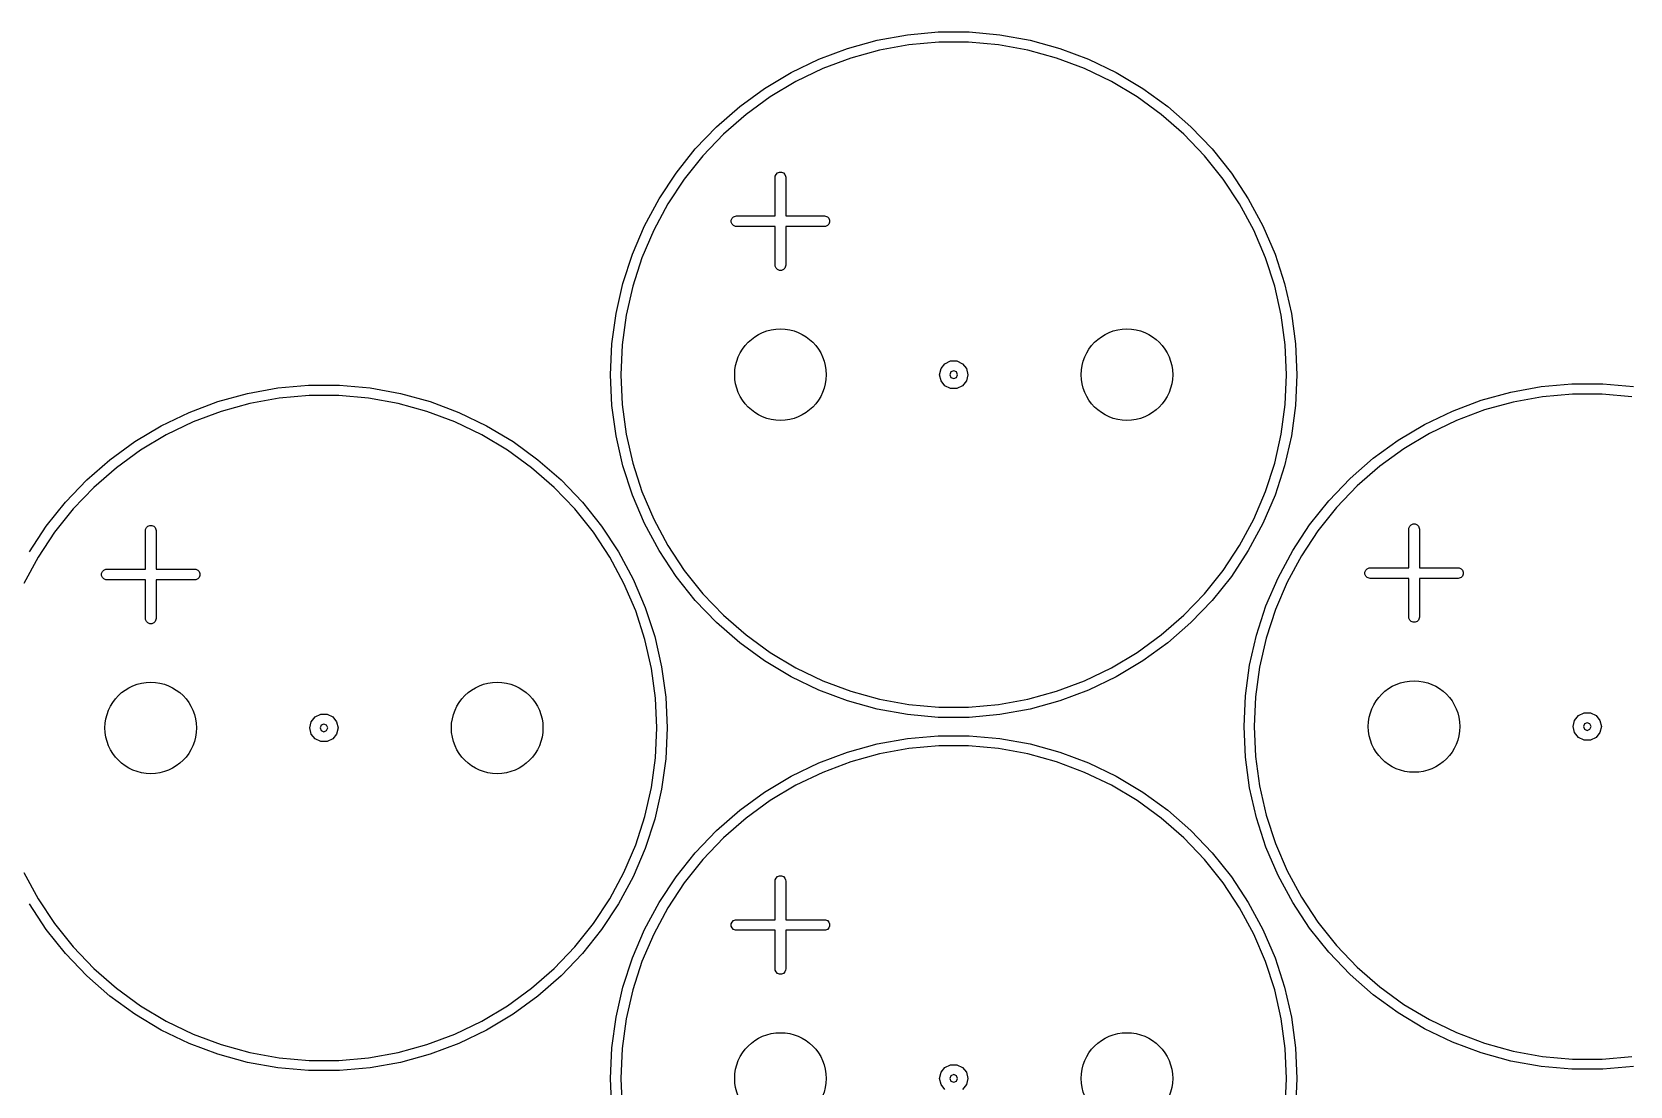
# Model space of a CAD drawing. Extents: x 0.11 to 3.93, y 0.1 to 4.17.
# Drawn here: x 2.125 to 3.033, y 3.572 to 4.171 of the extents above; entities that cross this region are included whole.
import ezdxf

# ---------------------------------------------------------------- set-up
doc = ezdxf.new("R2010")
doc.units = 0
doc.header["$MEASUREMENT"] = 0
doc.layers.add('BLACK', color=7, linetype='CONTINUOUS')

msp = doc.modelspace()

# ---------------------------------------------------------------- linework, layer by layer
at = {"layer": 'BLACK', "linetype": 'CONTINUOUS'}
for p, q in [((2.60574, 4.16649), (2.62296, 4.16961)), ((2.62296, 4.16961), (2.64039, 4.17118)), ((2.64039, 4.17118), (2.65788, 4.17118)), ((2.65788, 4.17118), (2.67531, 4.16961)), ((2.67531, 4.16961), (2.69253, 4.16649)), ((2.57249, 4.15569), (2.58888, 4.16183)), ((2.58888, 4.16183), (2.60574, 4.16649)), ((2.60703, 4.16083), (2.59067, 4.15631)), ((2.62374, 4.16386), (2.60703, 4.16083)), ((2.64065, 4.16538), (2.62374, 4.16386)), ((2.65762, 4.16538), (2.64065, 4.16538)), ((2.67453, 4.16386), (2.65762, 4.16538)), ((2.69123, 4.16083), (2.67453, 4.16386)), ((2.7076, 4.15631), (2.69123, 4.16083)), ((2.69253, 4.16649), (2.70939, 4.16183)), ((2.70939, 4.16183), (2.72577, 4.15569)), ((2.55673, 4.14809), (2.57249, 4.15569)), ((2.57478, 4.15034), (2.55948, 4.14298)), ((2.59067, 4.15631), (2.57478, 4.15034)), ((2.72349, 4.15034), (2.7076, 4.15631)), ((2.73879, 4.14298), (2.72349, 4.15034)), ((2.72577, 4.15569), (2.74154, 4.14809)), ((2.54171, 4.13912), (2.55673, 4.14809)), ((2.55948, 4.14298), (2.54491, 4.13427)), ((2.75336, 4.13427), (2.73879, 4.14298)), ((2.74154, 4.14809), (2.75656, 4.13912)), ((2.52755, 4.12884), (2.54171, 4.13912)), ((2.54491, 4.13427), (2.53118, 4.12429)), ((2.76709, 4.12429), (2.75336, 4.13427)), ((2.75656, 4.13912), (2.77071, 4.12884)), ((2.51438, 4.11732), (2.52755, 4.12884)), ((2.53118, 4.12429), (2.51839, 4.11312)), ((2.77988, 4.11312), (2.76709, 4.12429)), ((2.77071, 4.12884), (2.78389, 4.11732)), ((2.50228, 4.10468), (2.51438, 4.11732)), ((2.78389, 4.11732), (2.79598, 4.10468)), ((2.49138, 4.091), (2.50228, 4.10468)), ((2.51839, 4.11312), (2.50666, 4.10085)), ((2.79161, 4.10085), (2.77988, 4.11312)), ((2.79598, 4.10468), (2.80689, 4.091)), ((2.50666, 4.10085), (2.49608, 4.08758)), ((2.80219, 4.08758), (2.79161, 4.10085)), ((2.48174, 4.07639), (2.49138, 4.091)), ((2.49608, 4.08758), (2.48672, 4.07341)), ((2.54771, 4.08858), (2.54777, 4.08917)), ((2.54771, 4.06658), (2.54771, 4.08858)), ((2.54777, 4.08917), (2.54821, 4.09025)), ((2.54821, 4.09025), (2.54904, 4.09108)), ((2.54904, 4.09108), (2.55012, 4.09153)), ((2.55012, 4.09153), (2.55129, 4.09153)), ((2.55129, 4.09153), (2.55238, 4.09108)), ((2.55238, 4.09108), (2.5532, 4.09025)), ((2.5532, 4.09025), (2.55365, 4.08917)), ((2.55365, 4.08917), (2.55371, 4.08858)), ((2.55371, 4.08858), (2.55371, 4.06658)), ((2.81154, 4.07341), (2.80219, 4.08758)), ((2.80689, 4.091), (2.81653, 4.07639)), ((2.47344, 4.06099), (2.48174, 4.07639)), ((2.48672, 4.07341), (2.47868, 4.05846)), ((2.81959, 4.05846), (2.81154, 4.07341)), ((2.81653, 4.07639), (2.82482, 4.06099)), ((2.46657, 4.0449), (2.47344, 4.06099)), ((2.52277, 4.06417), (2.52321, 4.06525)), ((2.52277, 4.063), (2.52277, 4.06417)), ((2.52321, 4.06192), (2.52277, 4.063)), ((2.52321, 4.06525), (2.52404, 4.06608)), ((2.52404, 4.06109), (2.52321, 4.06192)), ((2.52404, 4.06608), (2.52512, 4.06653)), ((2.52512, 4.06064), (2.52404, 4.06109)), ((2.52512, 4.06653), (2.52571, 4.06658)), ((2.52571, 4.06058), (2.52512, 4.06064)), ((2.52571, 4.06658), (2.54771, 4.06658)), ((2.54771, 4.06058), (2.52571, 4.06058)), ((2.54771, 4.03858), (2.54771, 4.06058)), ((2.55371, 4.06658), (2.57571, 4.06658)), ((2.57571, 4.06058), (2.55371, 4.06058)), ((2.55371, 4.06058), (2.55371, 4.03858)), ((2.57571, 4.06658), (2.57629, 4.06653)), ((2.57629, 4.06064), (2.57571, 4.06058)), ((2.57629, 4.06653), (2.57738, 4.06608)), ((2.57738, 4.06109), (2.57629, 4.06064)), ((2.57738, 4.06608), (2.5782, 4.06525)), ((2.5782, 4.06192), (2.57738, 4.06109)), ((2.5782, 4.06525), (2.57865, 4.06417)), ((2.57865, 4.063), (2.5782, 4.06192)), ((2.57865, 4.06417), (2.57865, 4.063)), ((2.82482, 4.06099), (2.8317, 4.0449)), ((2.47868, 4.05846), (2.47201, 4.04285)), ((2.82626, 4.04285), (2.81959, 4.05846)), ((2.46116, 4.02826), (2.46657, 4.0449)), ((2.47201, 4.04285), (2.46676, 4.02671)), ((2.83151, 4.02671), (2.82626, 4.04285)), ((2.8317, 4.0449), (2.83711, 4.02826)), ((2.54777, 4.038), (2.54771, 4.03858)), ((2.54821, 4.03692), (2.54777, 4.038)), ((2.54904, 4.03609), (2.54821, 4.03692)), ((2.55012, 4.03564), (2.54904, 4.03609)), ((2.55129, 4.03564), (2.55012, 4.03564)), ((2.55238, 4.03609), (2.55129, 4.03564)), ((2.5532, 4.03692), (2.55238, 4.03609)), ((2.55365, 4.038), (2.5532, 4.03692)), ((2.55371, 4.03858), (2.55365, 4.038)), ((2.45727, 4.0112), (2.46116, 4.02826)), ((2.46676, 4.02671), (2.46298, 4.01016)), ((2.83528, 4.01016), (2.83151, 4.02671)), ((2.83711, 4.02826), (2.841, 4.0112)), ((2.45492, 3.99386), (2.45727, 4.0112)), ((2.46298, 4.01016), (2.4607, 3.99334)), ((2.83756, 3.99334), (2.83528, 4.01016)), ((2.841, 4.0112), (2.84335, 3.99386)), ((2.45413, 3.97638), (2.45492, 3.99386)), ((2.4607, 3.99334), (2.45994, 3.97638)), ((2.83832, 3.97638), (2.83756, 3.99334)), ((2.84335, 3.99386), (2.84413, 3.97638)), ((2.64113, 3.97638), (2.64193, 3.97985)), ((2.64193, 3.97985), (2.64415, 3.98263)), ((2.64415, 3.98263), (2.64735, 3.98418)), ((2.6476, 3.97791), (2.64697, 3.97638)), ((2.64735, 3.98418), (2.65091, 3.98418)), ((2.64913, 3.97854), (2.6476, 3.97791)), ((2.65066, 3.97791), (2.64913, 3.97854)), ((2.6513, 3.97638), (2.65066, 3.97791)), ((2.65091, 3.98418), (2.65412, 3.98263)), ((2.65412, 3.98263), (2.65634, 3.97985)), ((2.65634, 3.97985), (2.65713, 3.97638)), ((2.24795, 3.9657), (2.26516, 3.96883)), ((2.26516, 3.96883), (2.28259, 3.97039)), ((2.28259, 3.97039), (2.30009, 3.97039)), ((2.30009, 3.97039), (2.31751, 3.96883)), ((2.31751, 3.96883), (2.33473, 3.9657)), ((2.45492, 3.9589), (2.45413, 3.97638)), ((2.45994, 3.97638), (2.4607, 3.95942)), ((2.64193, 3.97291), (2.64113, 3.97638)), ((2.64415, 3.97012), (2.64193, 3.97291)), ((2.64735, 3.96858), (2.64415, 3.97012)), ((2.64697, 3.97638), (2.6476, 3.97485)), ((2.65091, 3.96858), (2.64735, 3.96858)), ((2.6476, 3.97485), (2.64913, 3.97421)), ((2.64913, 3.97421), (2.65066, 3.97485)), ((2.65066, 3.97485), (2.6513, 3.97638)), ((2.65412, 3.97012), (2.65091, 3.96858)), ((2.65634, 3.97291), (2.65412, 3.97012)), ((2.65713, 3.97638), (2.65634, 3.97291)), ((2.83756, 3.95942), (2.83832, 3.97638)), ((2.84413, 3.97638), (2.84335, 3.9589)), ((2.96574, 3.96649), (2.98296, 3.96961)), ((2.98296, 3.96961), (3.00039, 3.97118)), ((3.00039, 3.97118), (3.01788, 3.97118)), ((3.01788, 3.97118), (3.03531, 3.96961)), ((2.2147, 3.9549), (2.23108, 3.96105)), ((2.23108, 3.96105), (2.24795, 3.9657)), ((2.24924, 3.96004), (2.23288, 3.95552)), ((2.26594, 3.96307), (2.24924, 3.96004)), ((2.28285, 3.96459), (2.26594, 3.96307)), ((2.29983, 3.96459), (2.28285, 3.96459)), ((2.31673, 3.96307), (2.29983, 3.96459)), ((2.33344, 3.96004), (2.31673, 3.96307)), ((2.3498, 3.95552), (2.33344, 3.96004)), ((2.33473, 3.9657), (2.3516, 3.96105)), ((2.3516, 3.96105), (2.36798, 3.9549)), ((2.45727, 3.94156), (2.45492, 3.9589)), ((2.4607, 3.95942), (2.46298, 3.9426)), ((2.83528, 3.9426), (2.83756, 3.95942)), ((2.84335, 3.9589), (2.841, 3.94156)), ((2.93249, 3.95569), (2.94888, 3.96183)), ((2.94888, 3.96183), (2.96574, 3.96649)), ((2.96704, 3.96083), (2.95067, 3.95631)), ((2.98374, 3.96386), (2.96704, 3.96083)), ((3.00065, 3.96538), (2.98374, 3.96386)), ((3.01762, 3.96538), (3.00065, 3.96538)), ((3.03453, 3.96386), (3.01762, 3.96538)), ((2.19893, 3.94731), (2.2147, 3.9549)), ((2.23288, 3.95552), (2.21698, 3.94956)), ((2.3657, 3.94956), (2.3498, 3.95552)), ((2.36798, 3.9549), (2.38374, 3.94731)), ((2.91673, 3.94809), (2.93249, 3.95569)), ((2.93478, 3.95034), (2.91948, 3.94298)), ((2.95067, 3.95631), (2.93478, 3.95034)), ((2.18391, 3.93833), (2.19893, 3.94731)), ((2.20169, 3.94219), (2.18711, 3.93348)), ((2.21698, 3.94956), (2.20169, 3.94219)), ((2.38099, 3.94219), (2.3657, 3.94956)), ((2.39556, 3.93348), (2.38099, 3.94219)), ((2.38374, 3.94731), (2.39876, 3.93833)), ((2.46116, 3.9245), (2.45727, 3.94156)), ((2.46298, 3.9426), (2.46676, 3.92605)), ((2.83151, 3.92605), (2.83528, 3.9426)), ((2.841, 3.94156), (2.83711, 3.9245)), ((2.90171, 3.93912), (2.91673, 3.94809)), ((2.91948, 3.94298), (2.90491, 3.93427)), ((2.16976, 3.92805), (2.18391, 3.93833)), ((2.18711, 3.93348), (2.17338, 3.92351)), ((2.4093, 3.92351), (2.39556, 3.93348)), ((2.39876, 3.93833), (2.41292, 3.92805)), ((2.88755, 3.92884), (2.90171, 3.93912)), ((2.90491, 3.93427), (2.89118, 3.92429)), ((2.15658, 3.91654), (2.16976, 3.92805)), ((2.17338, 3.92351), (2.1606, 3.91234)), ((2.42208, 3.91234), (2.4093, 3.92351)), ((2.41292, 3.92805), (2.4261, 3.91654)), ((2.46657, 3.90786), (2.46116, 3.9245)), ((2.46676, 3.92605), (2.47201, 3.9099)), ((2.82626, 3.9099), (2.83151, 3.92605)), ((2.83711, 3.9245), (2.8317, 3.90786)), ((2.87438, 3.91732), (2.88755, 3.92884)), ((2.89118, 3.92429), (2.87839, 3.91312)), ((2.14449, 3.90389), (2.15658, 3.91654)), ((2.4261, 3.91654), (2.43819, 3.90389)), ((2.86228, 3.90468), (2.87438, 3.91732)), ((2.1606, 3.91234), (2.14886, 3.90007)), ((2.43381, 3.90007), (2.42208, 3.91234)), ((2.47344, 3.89177), (2.46657, 3.90786)), ((2.47201, 3.9099), (2.47868, 3.89429)), ((2.81959, 3.89429), (2.82626, 3.9099)), ((2.8317, 3.90786), (2.82482, 3.89177)), ((2.85138, 3.891), (2.86228, 3.90468)), ((2.87839, 3.91312), (2.86666, 3.90085)), ((2.13358, 3.89021), (2.14449, 3.90389)), ((2.14886, 3.90007), (2.13828, 3.88679)), ((2.4444, 3.88679), (2.43381, 3.90007)), ((2.43819, 3.90389), (2.4491, 3.89021)), ((2.86666, 3.90085), (2.85608, 3.88758)), ((2.12394, 3.87561), (2.13358, 3.89021)), ((2.13828, 3.88679), (2.12893, 3.87263)), ((2.18991, 3.8878), (2.18997, 3.88838)), ((2.18991, 3.8658), (2.18991, 3.8878)), ((2.18997, 3.88838), (2.19042, 3.88946)), ((2.19042, 3.88946), (2.19125, 3.89029)), ((2.19125, 3.89029), (2.19233, 3.89074)), ((2.19233, 3.89074), (2.1935, 3.89074)), ((2.1935, 3.89074), (2.19458, 3.89029)), ((2.19458, 3.89029), (2.19541, 3.88946)), ((2.19541, 3.88946), (2.19586, 3.88838)), ((2.19586, 3.88838), (2.19591, 3.8878)), ((2.19591, 3.8878), (2.19591, 3.8658)), ((2.45375, 3.87263), (2.4444, 3.88679)), ((2.4491, 3.89021), (2.45874, 3.87561)), ((2.48174, 3.87636), (2.47344, 3.89177)), ((2.47868, 3.89429), (2.48672, 3.87934)), ((2.81154, 3.87934), (2.81959, 3.89429)), ((2.82482, 3.89177), (2.81653, 3.87636)), ((2.84174, 3.87639), (2.85138, 3.891)), ((2.85608, 3.88758), (2.84672, 3.87341)), ((2.90771, 3.88858), (2.90777, 3.88917)), ((2.90771, 3.86658), (2.90771, 3.88858)), ((2.90777, 3.88917), (2.90821, 3.89025)), ((2.90821, 3.89025), (2.90904, 3.89108)), ((2.90904, 3.89108), (2.91012, 3.89153)), ((2.91012, 3.89153), (2.91129, 3.89153)), ((2.91129, 3.89153), (2.91238, 3.89108)), ((2.91238, 3.89108), (2.9132, 3.89025)), ((2.9132, 3.89025), (2.91365, 3.88917)), ((2.91365, 3.88917), (2.91371, 3.88858)), ((2.91371, 3.88858), (2.91371, 3.86658)), ((2.48672, 3.87934), (2.49608, 3.86517)), ((2.80219, 3.86517), (2.81154, 3.87934)), ((2.12893, 3.87263), (2.12088, 3.85768)), ((2.46179, 3.85768), (2.45375, 3.87263)), ((2.45874, 3.87561), (2.46703, 3.8602)), ((2.49138, 3.86176), (2.48174, 3.87636)), ((2.81653, 3.87636), (2.80689, 3.86176)), ((2.83344, 3.86099), (2.84174, 3.87639)), ((2.84672, 3.87341), (2.83868, 3.85846)), ((2.16497, 3.86338), (2.16542, 3.86446)), ((2.16497, 3.86221), (2.16497, 3.86338)), ((2.16542, 3.86113), (2.16497, 3.86221)), ((2.16542, 3.86446), (2.16625, 3.86529)), ((2.16625, 3.8603), (2.16542, 3.86113)), ((2.16625, 3.86529), (2.16733, 3.86574)), ((2.16733, 3.85985), (2.16625, 3.8603)), ((2.16733, 3.86574), (2.16791, 3.8658)), ((2.16791, 3.8598), (2.16733, 3.85985)), ((2.16791, 3.8658), (2.18991, 3.8658)), ((2.18991, 3.8598), (2.16791, 3.8598)), ((2.18991, 3.8378), (2.18991, 3.8598)), ((2.19591, 3.8658), (2.21791, 3.8658)), ((2.21791, 3.8598), (2.19591, 3.8598)), ((2.19591, 3.8598), (2.19591, 3.8378)), ((2.21791, 3.8658), (2.2185, 3.86574)), ((2.2185, 3.85985), (2.21791, 3.8598)), ((2.2185, 3.86574), (2.21958, 3.86529)), ((2.21958, 3.8603), (2.2185, 3.85985)), ((2.21958, 3.86529), (2.22041, 3.86446)), ((2.22041, 3.86113), (2.21958, 3.8603)), ((2.22041, 3.86446), (2.22086, 3.86338)), ((2.22086, 3.86221), (2.22041, 3.86113)), ((2.22086, 3.86338), (2.22086, 3.86221)), ((2.46703, 3.8602), (2.4739, 3.84411)), ((2.50228, 3.84808), (2.49138, 3.86176)), ((2.49608, 3.86517), (2.50666, 3.8519)), ((2.79161, 3.8519), (2.80219, 3.86517)), ((2.80689, 3.86176), (2.79598, 3.84808)), ((2.82657, 3.8449), (2.83344, 3.86099)), ((2.88277, 3.86417), (2.88321, 3.86525)), ((2.88277, 3.863), (2.88277, 3.86417)), ((2.88321, 3.86192), (2.88277, 3.863)), ((2.88321, 3.86525), (2.88404, 3.86608)), ((2.88404, 3.86109), (2.88321, 3.86192)), ((2.88404, 3.86608), (2.88512, 3.86653)), ((2.88512, 3.86064), (2.88404, 3.86109)), ((2.88512, 3.86653), (2.88571, 3.86658)), ((2.88571, 3.86058), (2.88512, 3.86064)), ((2.88571, 3.86658), (2.90771, 3.86658)), ((2.90771, 3.86058), (2.88571, 3.86058)), ((2.90771, 3.83858), (2.90771, 3.86058)), ((2.91371, 3.86658), (2.93571, 3.86658)), ((2.93571, 3.86058), (2.91371, 3.86058)), ((2.91371, 3.86058), (2.91371, 3.83858)), ((2.93571, 3.86658), (2.93629, 3.86653)), ((2.93629, 3.86064), (2.93571, 3.86058)), ((2.93629, 3.86653), (2.93738, 3.86608)), ((2.93738, 3.86109), (2.93629, 3.86064)), ((2.93738, 3.86608), (2.9382, 3.86525)), ((2.9382, 3.86192), (2.93738, 3.86109)), ((2.9382, 3.86525), (2.93865, 3.86417)), ((2.93865, 3.863), (2.9382, 3.86192)), ((2.93865, 3.86417), (2.93865, 3.863)), ((2.46847, 3.84207), (2.46179, 3.85768)), ((2.50666, 3.8519), (2.51839, 3.83963)), ((2.77988, 3.83963), (2.79161, 3.8519)), ((2.83868, 3.85846), (2.83201, 3.84285)), ((2.47371, 3.82592), (2.46847, 3.84207)), ((2.4739, 3.84411), (2.47931, 3.82747)), ((2.51438, 3.83543), (2.50228, 3.84808)), ((2.79598, 3.84808), (2.78389, 3.83543)), ((2.82116, 3.82826), (2.82657, 3.8449)), ((2.83201, 3.84285), (2.82676, 3.82671)), ((2.18997, 3.83721), (2.18991, 3.8378)), ((2.19042, 3.83613), (2.18997, 3.83721)), ((2.19125, 3.8353), (2.19042, 3.83613)), ((2.19233, 3.83485), (2.19125, 3.8353)), ((2.1935, 3.83485), (2.19233, 3.83485)), ((2.19458, 3.8353), (2.1935, 3.83485)), ((2.19541, 3.83613), (2.19458, 3.8353)), ((2.19586, 3.83721), (2.19541, 3.83613)), ((2.19591, 3.8378), (2.19586, 3.83721)), ((2.52755, 3.82392), (2.51438, 3.83543)), ((2.51839, 3.83963), (2.53118, 3.82846)), ((2.76709, 3.82846), (2.77988, 3.83963)), ((2.78389, 3.83543), (2.77071, 3.82392)), ((2.90777, 3.838), (2.90771, 3.83858)), ((2.90821, 3.83692), (2.90777, 3.838)), ((2.90904, 3.83609), (2.90821, 3.83692)), ((2.91012, 3.83564), (2.90904, 3.83609)), ((2.91129, 3.83564), (2.91012, 3.83564)), ((2.91238, 3.83609), (2.91129, 3.83564)), ((2.9132, 3.83692), (2.91238, 3.83609)), ((2.91365, 3.838), (2.9132, 3.83692)), ((2.91371, 3.83858), (2.91365, 3.838)), ((2.47749, 3.80937), (2.47371, 3.82592)), ((2.47931, 3.82747), (2.4832, 3.81041)), ((2.54171, 3.81364), (2.52755, 3.82392)), ((2.53118, 3.82846), (2.54491, 3.81848)), ((2.75336, 3.81848), (2.76709, 3.82846)), ((2.77071, 3.82392), (2.75656, 3.81364)), ((2.81727, 3.8112), (2.82116, 3.82826)), ((2.82676, 3.82671), (2.82298, 3.81016)), ((2.55673, 3.80466), (2.54171, 3.81364)), ((2.54491, 3.81848), (2.55948, 3.80978)), ((2.73879, 3.80978), (2.75336, 3.81848)), ((2.75656, 3.81364), (2.74154, 3.80466)), ((2.47977, 3.79255), (2.47749, 3.80937)), ((2.4832, 3.81041), (2.48555, 3.79307)), ((2.57249, 3.79707), (2.55673, 3.80466)), ((2.55948, 3.80978), (2.57478, 3.80241)), ((2.72349, 3.80241), (2.73879, 3.80978)), ((2.74154, 3.80466), (2.72577, 3.79707)), ((2.81492, 3.79386), (2.81727, 3.8112)), ((2.82298, 3.81016), (2.8207, 3.79334)), ((2.58888, 3.79092), (2.57249, 3.79707)), ((2.57478, 3.80241), (2.59067, 3.79645)), ((2.59067, 3.79645), (2.60703, 3.79193)), ((2.69123, 3.79193), (2.7076, 3.79645)), ((2.7076, 3.79645), (2.72349, 3.80241)), ((2.72577, 3.79707), (2.70939, 3.79092)), ((2.48053, 3.77559), (2.47977, 3.79255)), ((2.48555, 3.79307), (2.48634, 3.77559)), ((2.60574, 3.78627), (2.58888, 3.79092)), ((2.60703, 3.79193), (2.62374, 3.7889)), ((2.62374, 3.7889), (2.64065, 3.78738)), ((2.64065, 3.78738), (2.65762, 3.78738)), ((2.65762, 3.78738), (2.67453, 3.7889)), ((2.67453, 3.7889), (2.69123, 3.79193)), ((2.70939, 3.79092), (2.69253, 3.78627)), ((2.81413, 3.77638), (2.81492, 3.79386)), ((2.8207, 3.79334), (2.81994, 3.77638)), ((2.28334, 3.77559), (2.28413, 3.77906)), ((2.28413, 3.77906), (2.28635, 3.78185)), ((2.28635, 3.78185), (2.28956, 3.78339)), ((2.28956, 3.78339), (2.29312, 3.78339)), ((2.29134, 3.77776), (2.28981, 3.77712)), ((2.29287, 3.77712), (2.29134, 3.77776)), ((2.29312, 3.78339), (2.29633, 3.78185)), ((2.29633, 3.78185), (2.29855, 3.77906)), ((2.29855, 3.77906), (2.29934, 3.77559)), ((2.62296, 3.78314), (2.60574, 3.78627)), ((2.64039, 3.78157), (2.62296, 3.78314)), ((2.65788, 3.78157), (2.64039, 3.78157)), ((2.67531, 3.78314), (2.65788, 3.78157)), ((2.69253, 3.78627), (2.67531, 3.78314)), ((3.00113, 3.77638), (3.00193, 3.77985)), ((3.00193, 3.77985), (3.00415, 3.78263)), ((3.00415, 3.78263), (3.00735, 3.78418)), ((3.0076, 3.77791), (3.00697, 3.77638)), ((3.00735, 3.78418), (3.01091, 3.78418)), ((3.00913, 3.77854), (3.0076, 3.77791)), ((3.01066, 3.77791), (3.00913, 3.77854)), ((3.0113, 3.77638), (3.01066, 3.77791)), ((3.01091, 3.78418), (3.01412, 3.78263)), ((3.01412, 3.78263), (3.01634, 3.77985)), ((3.01634, 3.77985), (3.01713, 3.77638)), ((2.28413, 3.77212), (2.28334, 3.77559)), ((2.28635, 3.76934), (2.28413, 3.77212)), ((2.28956, 3.76779), (2.28635, 3.76934)), ((2.28981, 3.77712), (2.28917, 3.77559)), ((2.28917, 3.77559), (2.28981, 3.77406)), ((2.28981, 3.77406), (2.29134, 3.77343)), ((2.29134, 3.77343), (2.29287, 3.77406)), ((2.2935, 3.77559), (2.29287, 3.77712)), ((2.29287, 3.77406), (2.2935, 3.77559)), ((2.29633, 3.76934), (2.29312, 3.76779)), ((2.29855, 3.77212), (2.29633, 3.76934)), ((2.29934, 3.77559), (2.29855, 3.77212)), ((2.47977, 3.75863), (2.48053, 3.77559)), ((2.48634, 3.77559), (2.48555, 3.75811)), ((2.60574, 3.76649), (2.62296, 3.76961)), ((2.62296, 3.76961), (2.64039, 3.77118)), ((2.64039, 3.77118), (2.65788, 3.77118)), ((2.65788, 3.77118), (2.67531, 3.76961)), ((2.67531, 3.76961), (2.69253, 3.76649)), ((2.81492, 3.7589), (2.81413, 3.77638)), ((2.81994, 3.77638), (2.8207, 3.75942)), ((3.00193, 3.77291), (3.00113, 3.77638)), ((3.00415, 3.77012), (3.00193, 3.77291)), ((3.00735, 3.76858), (3.00415, 3.77012)), ((3.00697, 3.77638), (3.0076, 3.77485)), ((3.01091, 3.76858), (3.00735, 3.76858)), ((3.0076, 3.77485), (3.00913, 3.77421)), ((3.00913, 3.77421), (3.01066, 3.77485)), ((3.01066, 3.77485), (3.0113, 3.77638)), ((3.01412, 3.77012), (3.01091, 3.76858)), ((3.01634, 3.77291), (3.01412, 3.77012)), ((3.01713, 3.77638), (3.01634, 3.77291)), ((2.29312, 3.76779), (2.28956, 3.76779)), ((2.57249, 3.75569), (2.58888, 3.76183)), ((2.58888, 3.76183), (2.60574, 3.76649)), ((2.60703, 3.76083), (2.59067, 3.75631)), ((2.62374, 3.76386), (2.60703, 3.76083)), ((2.64065, 3.76538), (2.62374, 3.76386)), ((2.65762, 3.76538), (2.64065, 3.76538)), ((2.67453, 3.76386), (2.65762, 3.76538)), ((2.69123, 3.76083), (2.67453, 3.76386)), ((2.7076, 3.75631), (2.69123, 3.76083)), ((2.69253, 3.76649), (2.70939, 3.76183)), ((2.70939, 3.76183), (2.72577, 3.75569)), ((2.8207, 3.75942), (2.82298, 3.7426)), ((2.47749, 3.74181), (2.47977, 3.75863)), ((2.48555, 3.75811), (2.4832, 3.74077)), ((2.55673, 3.74809), (2.57249, 3.75569)), ((2.57478, 3.75034), (2.55948, 3.74298)), ((2.59067, 3.75631), (2.57478, 3.75034)), ((2.72349, 3.75034), (2.7076, 3.75631)), ((2.73879, 3.74298), (2.72349, 3.75034)), ((2.72577, 3.75569), (2.74154, 3.74809)), ((2.81727, 3.74156), (2.81492, 3.7589)), ((2.47371, 3.72526), (2.47749, 3.74181)), ((2.54171, 3.73912), (2.55673, 3.74809)), ((2.55948, 3.74298), (2.54491, 3.73427)), ((2.75336, 3.73427), (2.73879, 3.74298)), ((2.74154, 3.74809), (2.75656, 3.73912)), ((2.82116, 3.7245), (2.81727, 3.74156)), ((2.82298, 3.7426), (2.82676, 3.72605)), ((2.4832, 3.74077), (2.47931, 3.72371)), ((2.52755, 3.72884), (2.54171, 3.73912)), ((2.54491, 3.73427), (2.53118, 3.72429)), ((2.76709, 3.72429), (2.75336, 3.73427)), ((2.75656, 3.73912), (2.77071, 3.72884)), ((2.46847, 3.70911), (2.47371, 3.72526)), ((2.47931, 3.72371), (2.4739, 3.70707)), ((2.51438, 3.71732), (2.52755, 3.72884)), ((2.53118, 3.72429), (2.51839, 3.71312)), ((2.77988, 3.71312), (2.76709, 3.72429)), ((2.77071, 3.72884), (2.78389, 3.71732)), ((2.82657, 3.70786), (2.82116, 3.7245)), ((2.82676, 3.72605), (2.83201, 3.7099)), ((2.50228, 3.70468), (2.51438, 3.71732)), ((2.78389, 3.71732), (2.79598, 3.70468)), ((2.46179, 3.6935), (2.46847, 3.70911)), ((2.4739, 3.70707), (2.46703, 3.69098)), ((2.49138, 3.691), (2.50228, 3.70468)), ((2.51839, 3.71312), (2.50666, 3.70085)), ((2.79161, 3.70085), (2.77988, 3.71312)), ((2.79598, 3.70468), (2.80689, 3.691)), ((2.83344, 3.69177), (2.82657, 3.70786)), ((2.83201, 3.7099), (2.83868, 3.69429)), ((2.50666, 3.70085), (2.49608, 3.68758)), ((2.80219, 3.68758), (2.79161, 3.70085)), ((2.12088, 3.6935), (2.12893, 3.67855)), ((2.45375, 3.67855), (2.46179, 3.6935)), ((2.46703, 3.69098), (2.45874, 3.67558)), ((2.48174, 3.67639), (2.49138, 3.691)), ((2.49608, 3.68758), (2.48672, 3.67341)), ((2.54771, 3.68858), (2.54777, 3.68917)), ((2.54771, 3.66658), (2.54771, 3.68858)), ((2.54777, 3.68917), (2.54821, 3.69025)), ((2.54821, 3.69025), (2.54904, 3.69108)), ((2.54904, 3.69108), (2.55012, 3.69153)), ((2.55012, 3.69153), (2.55129, 3.69153)), ((2.55129, 3.69153), (2.55238, 3.69108)), ((2.55238, 3.69108), (2.5532, 3.69025)), ((2.5532, 3.69025), (2.55365, 3.68917)), ((2.55365, 3.68917), (2.55371, 3.68858)), ((2.55371, 3.68858), (2.55371, 3.66658)), ((2.81154, 3.67341), (2.80219, 3.68758)), ((2.80689, 3.691), (2.81653, 3.67639)), ((2.84174, 3.67636), (2.83344, 3.69177)), ((2.83868, 3.69429), (2.84672, 3.67934)), ((2.12893, 3.67855), (2.13828, 3.66439)), ((2.4444, 3.66439), (2.45375, 3.67855)), ((2.84672, 3.67934), (2.85608, 3.66517)), ((2.13358, 3.66097), (2.12394, 3.67558)), ((2.45874, 3.67558), (2.4491, 3.66097)), ((2.47344, 3.66099), (2.48174, 3.67639)), ((2.48672, 3.67341), (2.47868, 3.65846)), ((2.81959, 3.65846), (2.81154, 3.67341)), ((2.81653, 3.67639), (2.82482, 3.66099)), ((2.85138, 3.66176), (2.84174, 3.67636)), ((2.14449, 3.64729), (2.13358, 3.66097)), ((2.13828, 3.66439), (2.14886, 3.65111)), ((2.43381, 3.65111), (2.4444, 3.66439)), ((2.4491, 3.66097), (2.43819, 3.64729)), ((2.46657, 3.6449), (2.47344, 3.66099)), ((2.52277, 3.66417), (2.52321, 3.66525)), ((2.52277, 3.663), (2.52277, 3.66417)), ((2.52321, 3.66192), (2.52277, 3.663)), ((2.52321, 3.66525), (2.52404, 3.66608)), ((2.52404, 3.66109), (2.52321, 3.66192)), ((2.52404, 3.66608), (2.52512, 3.66653)), ((2.52512, 3.66064), (2.52404, 3.66109)), ((2.52512, 3.66653), (2.52571, 3.66658)), ((2.52571, 3.66058), (2.52512, 3.66064)), ((2.52571, 3.66658), (2.54771, 3.66658)), ((2.54771, 3.66058), (2.52571, 3.66058)), ((2.54771, 3.63858), (2.54771, 3.66058)), ((2.55371, 3.66658), (2.57571, 3.66658)), ((2.57571, 3.66058), (2.55371, 3.66058)), ((2.55371, 3.66058), (2.55371, 3.63858)), ((2.57571, 3.66658), (2.57629, 3.66653)), ((2.57629, 3.66064), (2.57571, 3.66058)), ((2.57629, 3.66653), (2.57738, 3.66608)), ((2.57738, 3.66109), (2.57629, 3.66064)), ((2.57738, 3.66608), (2.5782, 3.66525)), ((2.5782, 3.66192), (2.57738, 3.66109)), ((2.5782, 3.66525), (2.57865, 3.66417)), ((2.57865, 3.663), (2.5782, 3.66192)), ((2.57865, 3.66417), (2.57865, 3.663)), ((2.82482, 3.66099), (2.8317, 3.6449)), ((2.86228, 3.64808), (2.85138, 3.66176)), ((2.85608, 3.66517), (2.86666, 3.6519)), ((2.14886, 3.65111), (2.1606, 3.63884)), ((2.42208, 3.63884), (2.43381, 3.65111)), ((2.47868, 3.65846), (2.47201, 3.64285)), ((2.82626, 3.64285), (2.81959, 3.65846)), ((2.86666, 3.6519), (2.87839, 3.63963)), ((2.15658, 3.63465), (2.14449, 3.64729)), ((2.43819, 3.64729), (2.4261, 3.63465)), ((2.46116, 3.62826), (2.46657, 3.6449)), ((2.47201, 3.64285), (2.46676, 3.62671)), ((2.83151, 3.62671), (2.82626, 3.64285)), ((2.8317, 3.6449), (2.83711, 3.62826)), ((2.87438, 3.63543), (2.86228, 3.64808)), ((2.16976, 3.62313), (2.15658, 3.63465)), ((2.1606, 3.63884), (2.17338, 3.62768)), ((2.4093, 3.62768), (2.42208, 3.63884)), ((2.4261, 3.63465), (2.41292, 3.62313)), ((2.54777, 3.638), (2.54771, 3.63858)), ((2.54821, 3.63692), (2.54777, 3.638)), ((2.54904, 3.63609), (2.54821, 3.63692)), ((2.55012, 3.63564), (2.54904, 3.63609)), ((2.55129, 3.63564), (2.55012, 3.63564)), ((2.55238, 3.63609), (2.55129, 3.63564)), ((2.5532, 3.63692), (2.55238, 3.63609)), ((2.55365, 3.638), (2.5532, 3.63692)), ((2.55371, 3.63858), (2.55365, 3.638)), ((2.88755, 3.62392), (2.87438, 3.63543)), ((2.87839, 3.63963), (2.89118, 3.62846)), ((2.18391, 3.61285), (2.16976, 3.62313)), ((2.17338, 3.62768), (2.18711, 3.6177)), ((2.39556, 3.6177), (2.4093, 3.62768)), ((2.41292, 3.62313), (2.39876, 3.61285)), ((2.45727, 3.6112), (2.46116, 3.62826)), ((2.46676, 3.62671), (2.46298, 3.61016)), ((2.83528, 3.61016), (2.83151, 3.62671)), ((2.83711, 3.62826), (2.841, 3.6112)), ((2.90171, 3.61364), (2.88755, 3.62392)), ((2.89118, 3.62846), (2.90491, 3.61848)), ((2.18711, 3.6177), (2.20169, 3.60899)), ((2.38099, 3.60899), (2.39556, 3.6177)), ((2.90491, 3.61848), (2.91948, 3.60978)), ((2.19893, 3.60387), (2.18391, 3.61285)), ((2.20169, 3.60899), (2.21698, 3.60162)), ((2.3657, 3.60162), (2.38099, 3.60899)), ((2.39876, 3.61285), (2.38374, 3.60387)), ((2.45492, 3.59386), (2.45727, 3.6112)), ((2.46298, 3.61016), (2.4607, 3.59334)), ((2.83756, 3.59334), (2.83528, 3.61016)), ((2.841, 3.6112), (2.84335, 3.59386)), ((2.91673, 3.60466), (2.90171, 3.61364)), ((2.91948, 3.60978), (2.93478, 3.60241)), ((2.2147, 3.59628), (2.19893, 3.60387)), ((2.23108, 3.59013), (2.2147, 3.59628)), ((2.21698, 3.60162), (2.23288, 3.59566)), ((2.23288, 3.59566), (2.24924, 3.59114)), ((2.33344, 3.59114), (2.3498, 3.59566)), ((2.3498, 3.59566), (2.3657, 3.60162)), ((2.36798, 3.59628), (2.3516, 3.59013)), ((2.38374, 3.60387), (2.36798, 3.59628)), ((2.93249, 3.59707), (2.91673, 3.60466)), ((2.94888, 3.59092), (2.93249, 3.59707)), ((2.93478, 3.60241), (2.95067, 3.59645)), ((2.95067, 3.59645), (2.96704, 3.59193)), ((2.24795, 3.58548), (2.23108, 3.59013)), ((2.24924, 3.59114), (2.26594, 3.58811)), ((2.26594, 3.58811), (2.28285, 3.58659)), ((2.28285, 3.58659), (2.29983, 3.58659)), ((2.29983, 3.58659), (2.31673, 3.58811)), ((2.31673, 3.58811), (2.33344, 3.59114)), ((2.3516, 3.59013), (2.33473, 3.58548)), ((2.45413, 3.57638), (2.45492, 3.59386)), ((2.4607, 3.59334), (2.45994, 3.57638)), ((2.83832, 3.57638), (2.83756, 3.59334)), ((2.84335, 3.59386), (2.84413, 3.57638)), ((2.96574, 3.58627), (2.94888, 3.59092)), ((2.96704, 3.59193), (2.98374, 3.5889)), ((2.98374, 3.5889), (3.00065, 3.58738)), ((3.00065, 3.58738), (3.01762, 3.58738)), ((3.01762, 3.58738), (3.03453, 3.5889)), ((2.26516, 3.58236), (2.24795, 3.58548)), ((2.28259, 3.58079), (2.26516, 3.58236)), ((2.30009, 3.58079), (2.28259, 3.58079)), ((2.31751, 3.58236), (2.30009, 3.58079)), ((2.33473, 3.58548), (2.31751, 3.58236)), ((2.64113, 3.57638), (2.64193, 3.57985)), ((2.64193, 3.57985), (2.64415, 3.58263)), ((2.64415, 3.58263), (2.64735, 3.58418)), ((2.6476, 3.57791), (2.64697, 3.57638)), ((2.64735, 3.58418), (2.65091, 3.58418)), ((2.64913, 3.57854), (2.6476, 3.57791)), ((2.65066, 3.57791), (2.64913, 3.57854)), ((2.6513, 3.57638), (2.65066, 3.57791)), ((2.65091, 3.58418), (2.65412, 3.58263)), ((2.65412, 3.58263), (2.65634, 3.57985)), ((2.65634, 3.57985), (2.65713, 3.57638)), ((2.98296, 3.58314), (2.96574, 3.58627)), ((3.00039, 3.58157), (2.98296, 3.58314)), ((3.01788, 3.58157), (3.00039, 3.58157)), ((3.03531, 3.58314), (3.01788, 3.58157)), ((2.45492, 3.5589), (2.45413, 3.57638)), ((2.45994, 3.57638), (2.4607, 3.55942)), ((2.64193, 3.57291), (2.64113, 3.57638)), ((2.64415, 3.57012), (2.64193, 3.57291)), ((2.64697, 3.57638), (2.6476, 3.57485)), ((2.6476, 3.57485), (2.64913, 3.57421)), ((2.64913, 3.57421), (2.65066, 3.57485)), ((2.65066, 3.57485), (2.6513, 3.57638)), ((2.65634, 3.57291), (2.65412, 3.57012)), ((2.65713, 3.57638), (2.65634, 3.57291)), ((2.83756, 3.55942), (2.83832, 3.57638)), ((2.84413, 3.57638), (2.84335, 3.5589))]:
    msp.add_line(p, q, dxfattribs=at)
at = {"layer": 'BLACK'}
for centre in [(2.55071, 3.97638), (2.74756, 3.97638), (2.19291, 3.77559), (2.38976, 3.77559), (2.91071, 3.77638), (2.55071, 3.57638), (2.74756, 3.57638)]:
    msp.add_circle(centre, 0.026, dxfattribs=at)

doc.saveas('drawing.dxf')
